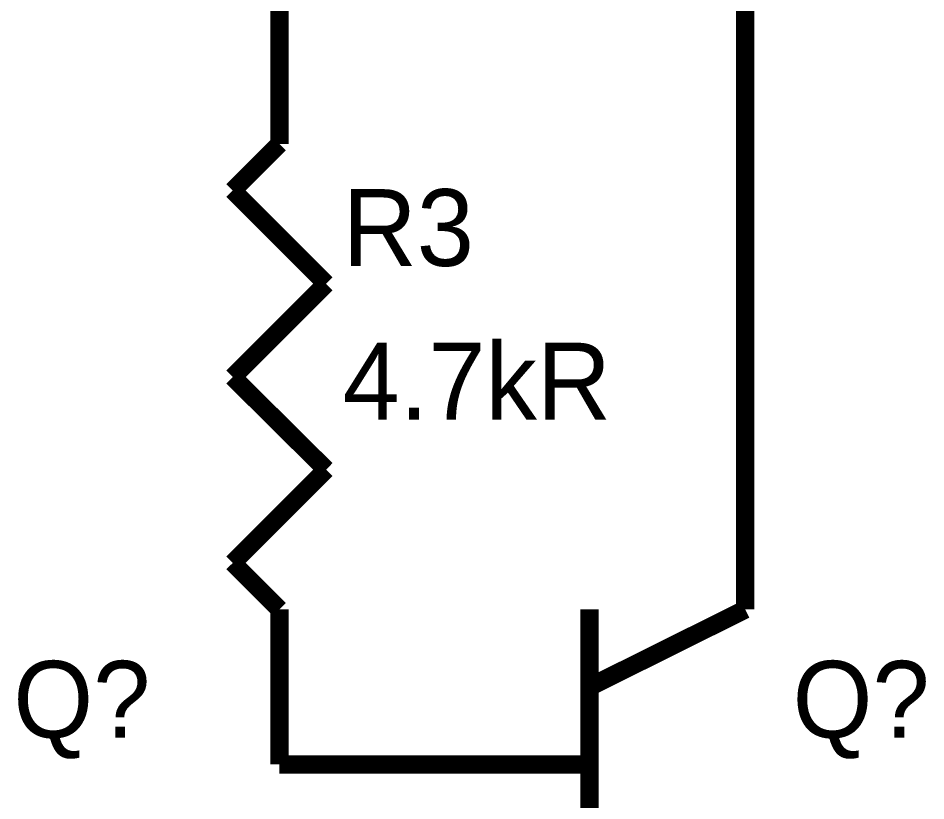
# Model space of a CAD drawing. Header units: inches. Extents: x 0 to 9.51, y -0.01 to 7.51.
# Drawn here: x 5.132 to 5.717, y 4.176 to 4.681 of the extents above; entities that cross this region are included whole.
import ezdxf

# ---------------------------------------------------------------- set-up
doc = ezdxf.new("R2010")
doc.units = ezdxf.units.IN
doc.header["$MEASUREMENT"] = 0
doc.layers.add('Sheet', color=255, linetype='Continuous')

msp = doc.modelspace()

# ---------------------------------------------------------------- linework, layer by layer
at = {"layer": 'Sheet'}
for points in [[(5.60017, 5.19959, 0.0118, 0.0118, 0), (5.60017, 4.39962, 0.0118, 0.0118, 0)], [(5.29998, 4.59994, 0.0118, 0.0118, 0), (5.29998, 4.69988, 0.0118, 0.0118, 0)], [(5.26992, 4.56987, 0.0118, 0.0118, 0), (5.29998, 4.59994, 0.0118, 0.0118, 0)], [(5.33004, 4.50973, 0.0118, 0.0118, 0), (5.26992, 4.56987, 0.0118, 0.0118, 0)], [(5.26992, 4.44959, 0.0118, 0.0118, 0), (5.33004, 4.50973, 0.0118, 0.0118, 0)], [(5.33004, 4.38989, 0.0118, 0.0118, 0), (5.26992, 4.44959, 0.0118, 0.0118, 0)], [(5.60017, 4.29968, 0.0118, 0.0118, 0), (5.60017, 4.39962, 0.0118, 0.0118, 0)], [(5.26992, 4.32975, 0.0118, 0.0118, 0), (5.33004, 4.38989, 0.0118, 0.0118, 0)], [(5.29998, 4.29968, 0.0118, 0.0118, 0), (5.26992, 4.32975, 0.0118, 0.0118, 0)], [(5.29998, 4.29968, 0.0118, 0.0118, 0), (5.29998, 4.19973, 0.0118, 0.0118, 0)], [(5.49981, 4.29968, 0.0118, 0.0118, 0), (5.49981, 4.09979, 0.0118, 0.0118, 0)], [(5.60017, 4.29968, 0.0118, 0.0118, 0), (5.49981, 4.24971, 0.0118, 0.0118, 0)], [(5.29998, 4.19973, 0.0118, 0.0118, 0), (5.3999, 4.19973, 0.0118, 0.0118, 0)], [(5.49981, 4.19973, 0.0118, 0.0118, 0), (5.3999, 4.19973, 0.0118, 0.0118, 0)]]:
    msp.add_lwpolyline(points, format="xyseb", dxfattribs=at)

# ---------------------------------------------------------------- texts
for s, p in [('R3', (5.34066, 4.52123)), ('4.7kR', (5.34066, 4.42217)), ('Q?', (5.12844, 4.21698)), ('Q?', (5.63068, 4.21698))]:
    msp.add_text(s, height=0.049528, dxfattribs=at).set_placement(p)

doc.saveas('drawing.dxf')
